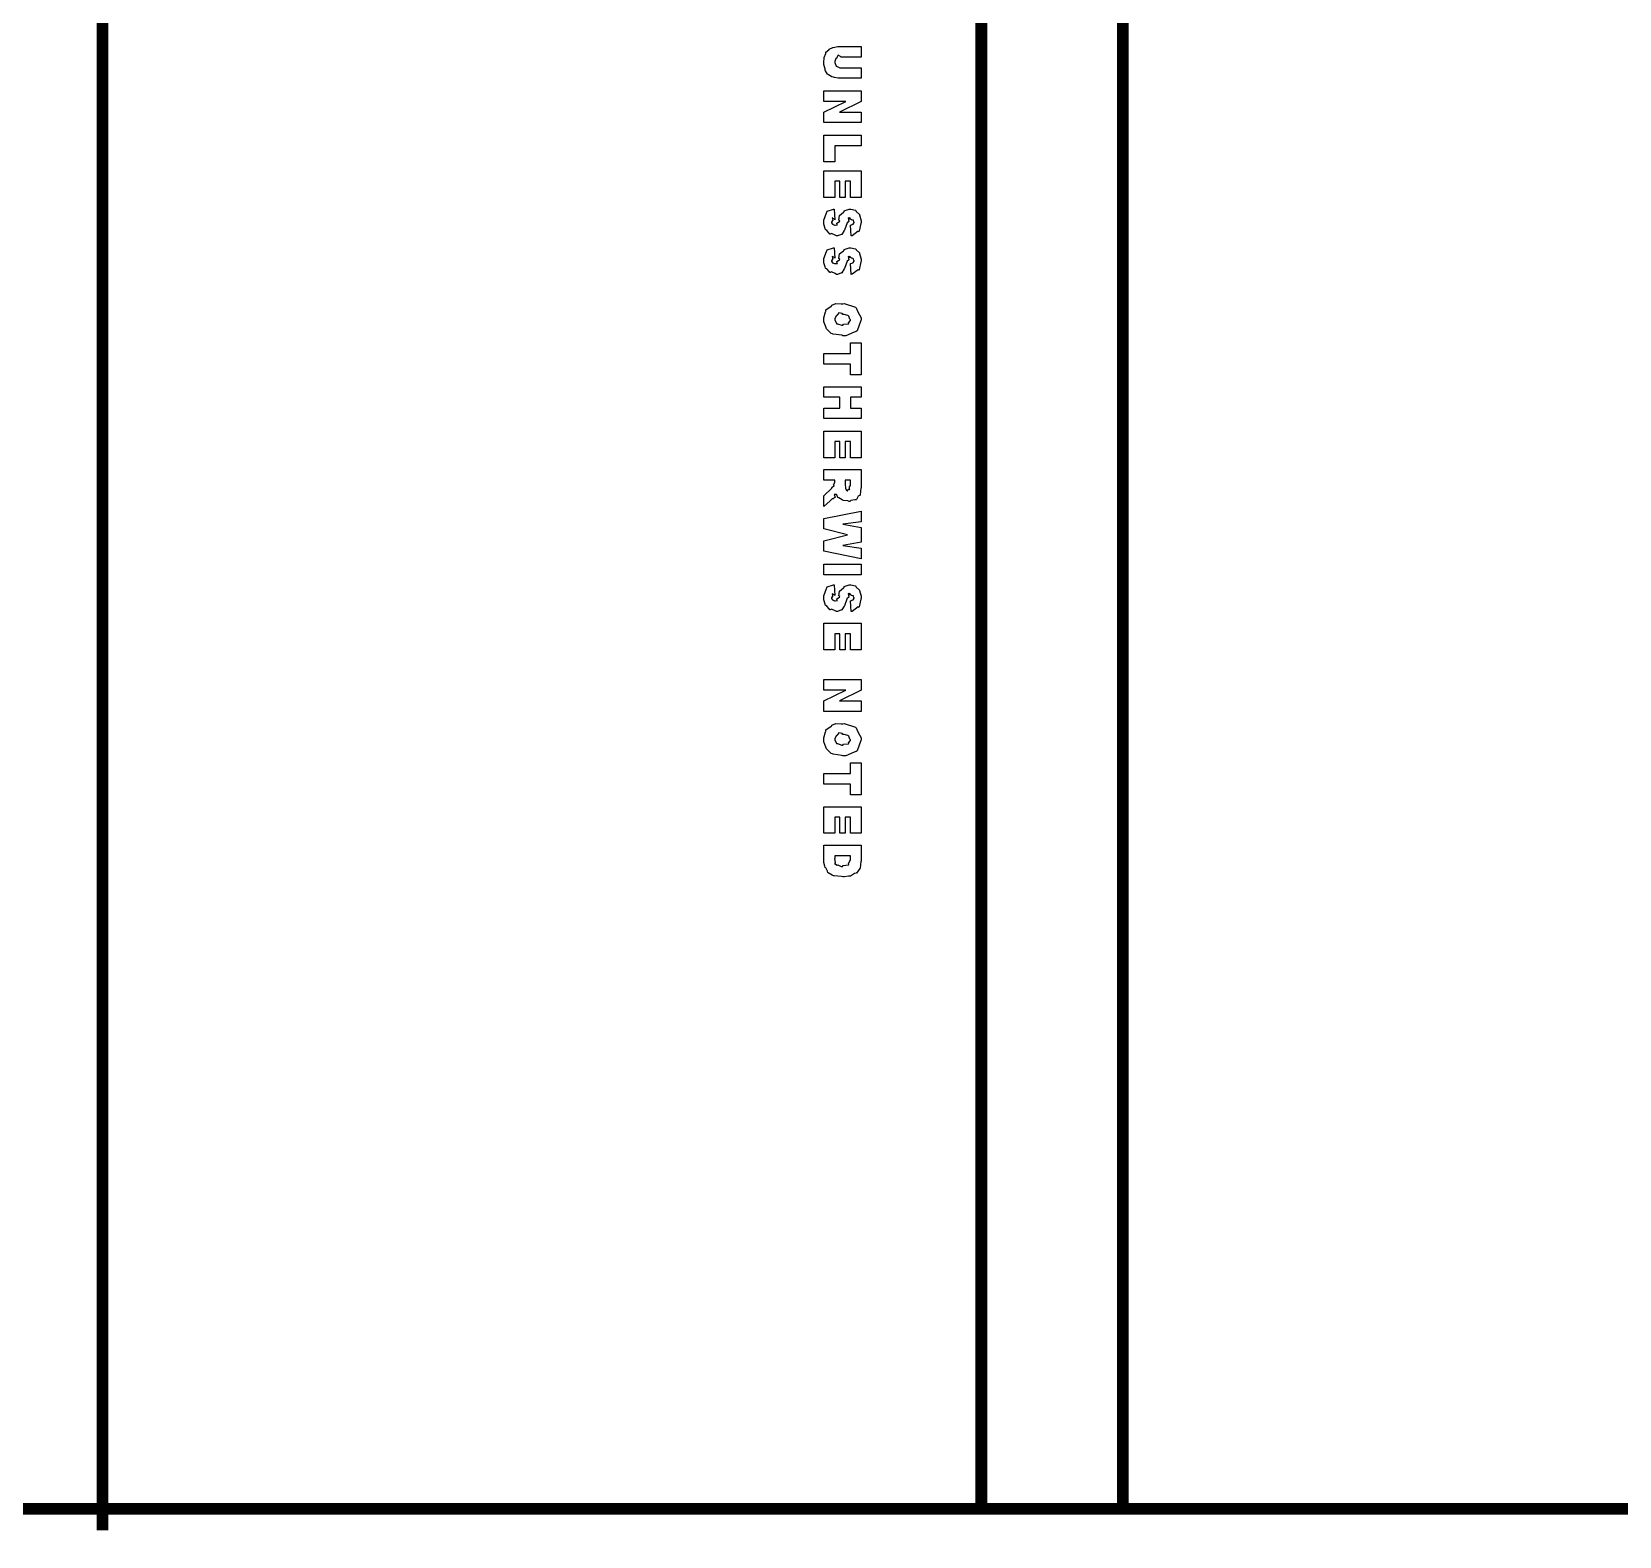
# Model space of a CAD drawing. Extents: x 0 to 11.7, y 0 to 16.5.
# Drawn here: x 8.725 to 10.071, y 0.272 to 1.547 of the extents above; entities that cross this region are included whole.
import ezdxf

# ---------------------------------------------------------------- set-up
doc = ezdxf.new("R2010")
doc.units = 0
doc.layers.get('0').update_dxf_attribs({"linetype": 'CONTINUOUS'})

msp = doc.modelspace()

# ---------------------------------------------------------------- linework, layer by layer
at = {"color": 0, "const_width": 0.01}
msp.add_lwpolyline([(11.4117, 0.295), (11.4117, 16.145), (0.3917, 16.145), (0.3917, 0.295), (11.4117, 0.295)], close=True, dxfattribs=at)
for points in [[(9.53, 2.5717), (9.53, 0.295)], [(9.65, 2.5717), (9.65, 0.295)], [(8.785, 2.5533), (8.785, 0.2767)]]:
    msp.add_lwpolyline(points, dxfattribs=at)
at = {"color": 0}
for points in [[(9.4281, 1.5164), (9.4281, 1.5075), (9.4097, 1.5075), (9.4086, 1.5077), (9.4054, 1.5082), (9.4047, 1.5083), (9.4045, 1.5084), (9.4034, 1.5087), (9.4004, 1.5105), (9.4001, 1.5107), (9.3996, 1.5111), (9.3979, 1.5137), (9.3977, 1.514), (9.3975, 1.5153), (9.3966, 1.5191), (9.3966, 1.5203), (9.3966, 1.5214), (9.3969, 1.5243), (9.3969, 1.5246), (9.3969, 1.5251), (9.3981, 1.5285), (9.3982, 1.5288), (9.3982, 1.5296), (9.4007, 1.5316), (9.401, 1.5318), (9.401, 1.5322), (9.4042, 1.5336), (9.4045, 1.5337), (9.4045, 1.5337), (9.4084, 1.5344), (9.4097, 1.5344), (9.4281, 1.5344), (9.4281, 1.5255), (9.4108, 1.5255), (9.4106, 1.526), (9.4086, 1.527), (9.4073, 1.5246), (9.4071, 1.5244), (9.4066, 1.5244), (9.4058, 1.5218), (9.4058, 1.5209), (9.4058, 1.5209), (9.4069, 1.5179), (9.4071, 1.5177), (9.4071, 1.5177), (9.4073, 1.5177), (9.4099, 1.5164), (9.4108, 1.5164), (9.4281, 1.5164)], [(9.4281, 1.4968), (9.4281, 1.4879), (9.4097, 1.4788), (9.4281, 1.4788), (9.4281, 1.4699), (9.3966, 1.4699), (9.3966, 1.4788), (9.4151, 1.4879), (9.3966, 1.4879), (9.3966, 1.4968), (9.4281, 1.4968)], [(9.4281, 1.4592), (9.4281, 1.4503), (9.4058, 1.4503), (9.4058, 1.4366), (9.3966, 1.4366), (9.3966, 1.4592), (9.4281, 1.4592)], [(9.4281, 1.4291), (9.4281, 1.4065), (9.4192, 1.4065), (9.4192, 1.4202), (9.4146, 1.4202), (9.4146, 1.4065), (9.4101, 1.4065), (9.4101, 1.4202), (9.4058, 1.4202), (9.4058, 1.4065), (9.3966, 1.4065), (9.3966, 1.4291), (9.4281, 1.4291)], [(9.4053, 1.3965), (9.4058, 1.3876), (9.4054, 1.3881), (9.4035, 1.3891), (9.4041, 1.387), (9.404, 1.3869), (9.4038, 1.3869), (9.4029, 1.3855), (9.4029, 1.385), (9.4029, 1.385), (9.4037, 1.3838), (9.4038, 1.3837), (9.4038, 1.3837), (9.4054, 1.383), (9.406, 1.383), (9.406, 1.383), (9.408, 1.3833), (9.4081, 1.3833), (9.4079, 1.3834), (9.4076, 1.3848), (9.4098, 1.3862), (9.4099, 1.3867), (9.4093, 1.3873), (9.4098, 1.3913), (9.4132, 1.3939), (9.4136, 1.3943), (9.4137, 1.395), (9.418, 1.3965), (9.4194, 1.3965), (9.4194, 1.3965), (9.4232, 1.3956), (9.4236, 1.3954), (9.4236, 1.3954), (9.4238, 1.3946), (9.4267, 1.3921), (9.4268, 1.3917), (9.4268, 1.3917), (9.4281, 1.3868), (9.4281, 1.3852), (9.4278, 1.3845), (9.4265, 1.3778), (9.4262, 1.3774), (9.4257, 1.3778), (9.4204, 1.374), (9.4197, 1.3739), (9.4192, 1.383), (9.4192, 1.383), (9.4213, 1.3838), (9.4214, 1.3839), (9.4214, 1.3839), (9.4223, 1.3852), (9.4223, 1.3856), (9.422, 1.3857), (9.4217, 1.387), (9.4216, 1.3872), (9.4212, 1.3872), (9.4202, 1.3876), (9.4199, 1.3876), (9.4195, 1.3881), (9.4181, 1.3894), (9.4186, 1.3878), (9.4186, 1.3878), (9.4184, 1.3882), (9.4171, 1.3891), (9.4176, 1.3862), (9.4175, 1.3859), (9.4163, 1.3851), (9.4139, 1.3788), (9.4138, 1.3785), (9.4138, 1.3785), (9.4118, 1.3752), (9.4114, 1.375), (9.4114, 1.3752), (9.4081, 1.3739), (9.4071, 1.3739), (9.4062, 1.3746), (9.4029, 1.376), (9.4018, 1.3754), (9.4016, 1.3754), (9.4011, 1.3763), (9.3989, 1.3785), (9.3981, 1.3789), (9.3979, 1.3791), (9.3976, 1.3801), (9.3966, 1.3838), (9.3966, 1.385), (9.3966, 1.3872), (9.3986, 1.3934), (9.399, 1.3939), (9.3993, 1.3949), (9.4047, 1.3965), (9.4053, 1.3965)], [(9.4053, 1.3639), (9.4058, 1.355), (9.4054, 1.3555), (9.4035, 1.3564), (9.4041, 1.3544), (9.404, 1.3543), (9.4038, 1.3543), (9.4029, 1.3529), (9.4029, 1.3524), (9.4029, 1.3524), (9.4037, 1.3512), (9.4038, 1.3511), (9.4038, 1.3511), (9.4054, 1.3504), (9.406, 1.3504), (9.406, 1.3504), (9.408, 1.3506), (9.4081, 1.3506), (9.4079, 1.3507), (9.4076, 1.3522), (9.4098, 1.3536), (9.4099, 1.3541), (9.4093, 1.3547), (9.4098, 1.3587), (9.4132, 1.3613), (9.4136, 1.3617), (9.4137, 1.3624), (9.418, 1.3639), (9.4194, 1.3639), (9.4194, 1.3639), (9.4232, 1.363), (9.4236, 1.3628), (9.4236, 1.3628), (9.4238, 1.362), (9.4267, 1.3595), (9.4268, 1.3591), (9.4268, 1.3591), (9.4281, 1.3542), (9.4281, 1.3526), (9.4278, 1.3519), (9.4265, 1.3452), (9.4262, 1.3448), (9.4257, 1.3452), (9.4204, 1.3414), (9.4197, 1.3413), (9.4192, 1.3504), (9.4192, 1.3504), (9.4213, 1.3512), (9.4214, 1.3513), (9.4214, 1.3513), (9.4223, 1.3526), (9.4223, 1.353), (9.422, 1.3531), (9.4217, 1.3544), (9.4216, 1.3545), (9.4212, 1.3546), (9.4202, 1.355), (9.4199, 1.355), (9.4195, 1.3555), (9.4181, 1.3568), (9.4186, 1.3552), (9.4186, 1.3552), (9.4184, 1.3556), (9.4171, 1.3565), (9.4176, 1.3536), (9.4175, 1.3532), (9.4163, 1.3525), (9.4139, 1.3462), (9.4138, 1.3459), (9.4138, 1.3459), (9.4118, 1.3426), (9.4114, 1.3424), (9.4114, 1.3426), (9.4081, 1.3413), (9.4071, 1.3413), (9.4062, 1.342), (9.4029, 1.3434), (9.4018, 1.3428), (9.4016, 1.3428), (9.4011, 1.3437), (9.3989, 1.3459), (9.3981, 1.3463), (9.3979, 1.3465), (9.3976, 1.3476), (9.3966, 1.3512), (9.3966, 1.3524), (9.3966, 1.3546), (9.3986, 1.3608), (9.399, 1.3613), (9.3993, 1.3622), (9.4047, 1.3639), (9.4053, 1.3639)], [(9.4125, 1.3162), (9.4136, 1.3166), (9.4233, 1.3134), (9.424, 1.3128), (9.424, 1.3128), (9.4254, 1.3095), (9.4281, 1.3045), (9.4281, 1.3028), (9.4278, 1.3021), (9.4247, 1.2934), (9.424, 1.2928), (9.4223, 1.2923), (9.4151, 1.2893), (9.4127, 1.2893), (9.4116, 1.2897), (9.4044, 1.2906), (9.4038, 1.2909), (9.4027, 1.2913), (9.3989, 1.2948), (9.3986, 1.2952), (9.3981, 1.2967), (9.3966, 1.3011), (9.3966, 1.3026), (9.3966, 1.3044), (9.3979, 1.3095), (9.3982, 1.3099), (9.3983, 1.3113), (9.4028, 1.3142), (9.4034, 1.3145), (9.4034, 1.3151), (9.4067, 1.3166), (9.4111, 1.3162), (9.4125, 1.3162)], [(9.4125, 1.3074), (9.4121, 1.308), (9.4091, 1.3088), (9.4076, 1.3065), (9.4073, 1.3063), (9.4068, 1.3062), (9.4058, 1.3037), (9.4058, 1.3028), (9.4058, 1.3028), (9.4071, 1.2997), (9.4073, 1.2995), (9.4073, 1.2995), (9.4081, 1.2995), (9.4116, 1.2982), (9.4127, 1.2982), (9.4131, 1.299), (9.4175, 1.2993), (9.4177, 1.2995), (9.4175, 1.3001), (9.4192, 1.3021), (9.4192, 1.3028), (9.4186, 1.3034), (9.4178, 1.3058), (9.4175, 1.306), (9.4167, 1.3064), (9.4136, 1.3074), (9.4125, 1.3074)], [(9.4281, 1.2832), (9.4281, 1.2561), (9.4192, 1.2561), (9.4192, 1.2652), (9.3966, 1.2652), (9.3966, 1.2741), (9.4192, 1.2741), (9.4192, 1.2832), (9.4281, 1.2832)], [(9.4281, 1.246), (9.4281, 1.2371), (9.4192, 1.2371), (9.4192, 1.228), (9.4281, 1.228), (9.4281, 1.2191), (9.3966, 1.2191), (9.3966, 1.228), (9.4101, 1.228), (9.4101, 1.2371), (9.3966, 1.2371), (9.3966, 1.246), (9.4281, 1.246)], [(9.4281, 1.2084), (9.4281, 1.1859), (9.4192, 1.1859), (9.4192, 1.1995), (9.4146, 1.1995), (9.4146, 1.1859), (9.4101, 1.1859), (9.4101, 1.1995), (9.4058, 1.1995), (9.4058, 1.1859), (9.3966, 1.1859), (9.3966, 1.2084), (9.4281, 1.2084)], [(9.3966, 1.1758), (9.4281, 1.1758), (9.4281, 1.1604), (9.4278, 1.1602), (9.4274, 1.1543), (9.4273, 1.1539), (9.4273, 1.154), (9.4256, 1.1534), (9.4242, 1.1504), (9.4238, 1.1502), (9.4228, 1.1502), (9.4195, 1.1496), (9.4184, 1.1489), (9.4179, 1.1489), (9.4168, 1.1493), (9.4129, 1.1497), (9.4125, 1.1498), (9.412, 1.1502), (9.4091, 1.1518), (9.4088, 1.152), (9.4083, 1.1521), (9.4074, 1.1543), (9.4073, 1.1546), (9.407, 1.1548), (9.4053, 1.1547), (9.4061, 1.1523), (9.406, 1.1522), (9.4055, 1.1522), (9.4043, 1.151), (9.404, 1.1509), (9.4035, 1.1509), (9.402, 1.1495), (9.4019, 1.1494), (9.3966, 1.1444), (9.3966, 1.1535), (9.4034, 1.1602), (9.4033, 1.1605), (9.4051, 1.1624), (9.4051, 1.1626), (9.4048, 1.1629), (9.4058, 1.165), (9.4058, 1.1656), (9.4058, 1.1669), (9.3966, 1.1669), (9.3966, 1.1758)], [(9.4146, 1.1669), (9.4146, 1.1628), (9.4146, 1.1628), (9.4149, 1.1605), (9.4149, 1.1602), (9.4149, 1.1602), (9.4155, 1.1586), (9.4155, 1.1585), (9.4155, 1.1585), (9.4165, 1.1578), (9.4168, 1.1578), (9.4167, 1.1581), (9.4171, 1.1592), (9.4186, 1.1588), (9.4186, 1.1589), (9.4183, 1.1593), (9.4181, 1.1612), (9.4192, 1.1623), (9.4192, 1.1626), (9.4192, 1.1669), (9.4146, 1.1669)], [(9.4281, 1.1407), (9.4281, 1.1316), (9.4127, 1.1295), (9.4281, 1.1266), (9.4281, 1.1143), (9.4127, 1.1114), (9.4281, 1.1093), (9.4281, 1.1001), (9.3966, 1.1067), (9.3966, 1.1153), (9.4166, 1.1205), (9.3966, 1.1255), (9.3966, 1.1344), (9.4281, 1.1407)], [(9.4281, 1.0956), (9.4281, 1.0867), (9.3966, 1.0867), (9.3966, 1.0956), (9.4281, 1.0956)], [(9.4053, 1.0781), (9.4058, 1.0692), (9.4054, 1.0697), (9.4035, 1.0706), (9.4041, 1.0686), (9.404, 1.0685), (9.4038, 1.0685), (9.4029, 1.0671), (9.4029, 1.0666), (9.4029, 1.0666), (9.4037, 1.0654), (9.4038, 1.0653), (9.4038, 1.0653), (9.4054, 1.0646), (9.406, 1.0646), (9.406, 1.0646), (9.408, 1.0648), (9.4081, 1.0648), (9.4079, 1.0649), (9.4076, 1.0663), (9.4098, 1.0678), (9.4099, 1.0683), (9.4093, 1.0689), (9.4098, 1.0729), (9.4132, 1.0755), (9.4136, 1.0759), (9.4137, 1.0766), (9.418, 1.0781), (9.4194, 1.0781), (9.4194, 1.0781), (9.4232, 1.0772), (9.4236, 1.077), (9.4236, 1.077), (9.4238, 1.0762), (9.4267, 1.0737), (9.4268, 1.0733), (9.4268, 1.0733), (9.4281, 1.0684), (9.4281, 1.0668), (9.4278, 1.0661), (9.4265, 1.0594), (9.4262, 1.059), (9.4257, 1.0594), (9.4204, 1.0556), (9.4197, 1.0555), (9.4192, 1.0646), (9.4192, 1.0646), (9.4213, 1.0654), (9.4214, 1.0655), (9.4214, 1.0655), (9.4223, 1.0668), (9.4223, 1.0672), (9.422, 1.0673), (9.4217, 1.0686), (9.4216, 1.0687), (9.4212, 1.0688), (9.4202, 1.0692), (9.4199, 1.0692), (9.4195, 1.0697), (9.4181, 1.071), (9.4186, 1.0694), (9.4186, 1.0694), (9.4184, 1.0698), (9.4171, 1.0707), (9.4176, 1.0678), (9.4175, 1.0674), (9.4163, 1.0667), (9.4139, 1.0604), (9.4138, 1.0601), (9.4138, 1.0601), (9.4118, 1.0568), (9.4114, 1.0566), (9.4114, 1.0568), (9.4081, 1.0555), (9.4071, 1.0555), (9.4062, 1.0562), (9.4029, 1.0576), (9.4018, 1.057), (9.4016, 1.057), (9.4011, 1.0579), (9.3989, 1.0601), (9.3981, 1.0605), (9.3979, 1.0607), (9.3976, 1.0617), (9.3966, 1.0654), (9.3966, 1.0666), (9.3966, 1.0688), (9.3986, 1.075), (9.399, 1.0755), (9.3993, 1.0764), (9.4047, 1.0781), (9.4053, 1.0781)], [(9.4281, 1.0455), (9.4281, 1.0229), (9.4192, 1.0229), (9.4192, 1.0366), (9.4146, 1.0366), (9.4146, 1.0229), (9.4101, 1.0229), (9.4101, 1.0366), (9.4058, 1.0366), (9.4058, 1.0229), (9.3966, 1.0229), (9.3966, 1.0455), (9.4281, 1.0455)], [(9.4281, 0.9978), (9.4281, 0.9889), (9.4097, 0.9798), (9.4281, 0.9798), (9.4281, 0.9709), (9.3966, 0.9709), (9.3966, 0.9798), (9.4151, 0.9889), (9.3966, 0.9889), (9.3966, 0.9978), (9.4281, 0.9978)], [(9.4125, 0.9602), (9.4136, 0.9606), (9.4233, 0.9574), (9.424, 0.9568), (9.424, 0.9568), (9.4254, 0.9535), (9.4281, 0.9485), (9.4281, 0.9468), (9.4278, 0.9461), (9.4247, 0.9374), (9.424, 0.9368), (9.4223, 0.9363), (9.4151, 0.9333), (9.4127, 0.9333), (9.4116, 0.9336), (9.4044, 0.9346), (9.4038, 0.9348), (9.4027, 0.9353), (9.3989, 0.9387), (9.3986, 0.9392), (9.3981, 0.9406), (9.3966, 0.9451), (9.3966, 0.9466), (9.3966, 0.9484), (9.3979, 0.9535), (9.3982, 0.9539), (9.3983, 0.9552), (9.4028, 0.9582), (9.4034, 0.9585), (9.4034, 0.9591), (9.4067, 0.9606), (9.4111, 0.9602), (9.4125, 0.9602)], [(9.4125, 0.9513), (9.4121, 0.952), (9.4091, 0.9528), (9.4076, 0.9505), (9.4073, 0.9503), (9.4068, 0.9502), (9.4058, 0.9476), (9.4058, 0.9468), (9.4058, 0.9468), (9.4071, 0.9437), (9.4073, 0.9435), (9.4073, 0.9435), (9.4081, 0.9435), (9.4116, 0.9422), (9.4127, 0.9422), (9.4131, 0.943), (9.4175, 0.9433), (9.4177, 0.9435), (9.4175, 0.9441), (9.4192, 0.9461), (9.4192, 0.9468), (9.4186, 0.9474), (9.4178, 0.9498), (9.4175, 0.95), (9.4167, 0.9504), (9.4136, 0.9513), (9.4125, 0.9513)], [(9.4281, 0.9272), (9.4281, 0.9001), (9.4192, 0.9001), (9.4192, 0.9092), (9.3966, 0.9092), (9.3966, 0.9181), (9.4192, 0.9181), (9.4192, 0.9272), (9.4281, 0.9272)], [(9.4281, 0.89), (9.4281, 0.8675), (9.4192, 0.8675), (9.4192, 0.8811), (9.4146, 0.8811), (9.4146, 0.8675), (9.4101, 0.8675), (9.4101, 0.8811), (9.4058, 0.8811), (9.4058, 0.8675), (9.3966, 0.8675), (9.3966, 0.89), (9.4281, 0.89)], [(9.4281, 0.8574), (9.4281, 0.844), (9.4278, 0.8437), (9.4273, 0.8381), (9.427, 0.8377), (9.427, 0.8377), (9.4241, 0.8338), (9.4238, 0.8336), (9.4224, 0.8334), (9.4191, 0.8313), (9.4186, 0.8312), (9.4174, 0.8313), (9.4137, 0.8305), (9.4125, 0.8305), (9.4115, 0.8308), (9.4052, 0.8314), (9.4047, 0.8316), (9.4035, 0.832), (9.4002, 0.8341), (9.3999, 0.8344), (9.3996, 0.8354), (9.3981, 0.8382), (9.3976, 0.8384), (9.3975, 0.8385), (9.3973, 0.8398), (9.3966, 0.8429), (9.3966, 0.844), (9.3966, 0.8574), (9.4281, 0.8574)], [(9.4192, 0.8485), (9.4058, 0.8485), (9.4058, 0.8461), (9.4055, 0.8461), (9.4061, 0.8424), (9.4062, 0.8422), (9.4061, 0.8423), (9.4056, 0.8419), (9.4077, 0.8404), (9.4079, 0.8403), (9.4079, 0.8403), (9.4084, 0.8407), (9.4113, 0.8394), (9.4123, 0.8394), (9.4128, 0.8402), (9.4175, 0.8407), (9.4177, 0.8409), (9.4174, 0.8418), (9.4192, 0.8451), (9.4192, 0.8461), (9.4192, 0.8485)]]:
    msp.add_lwpolyline(points, close=True, dxfattribs=at)

doc.saveas('drawing.dxf')
